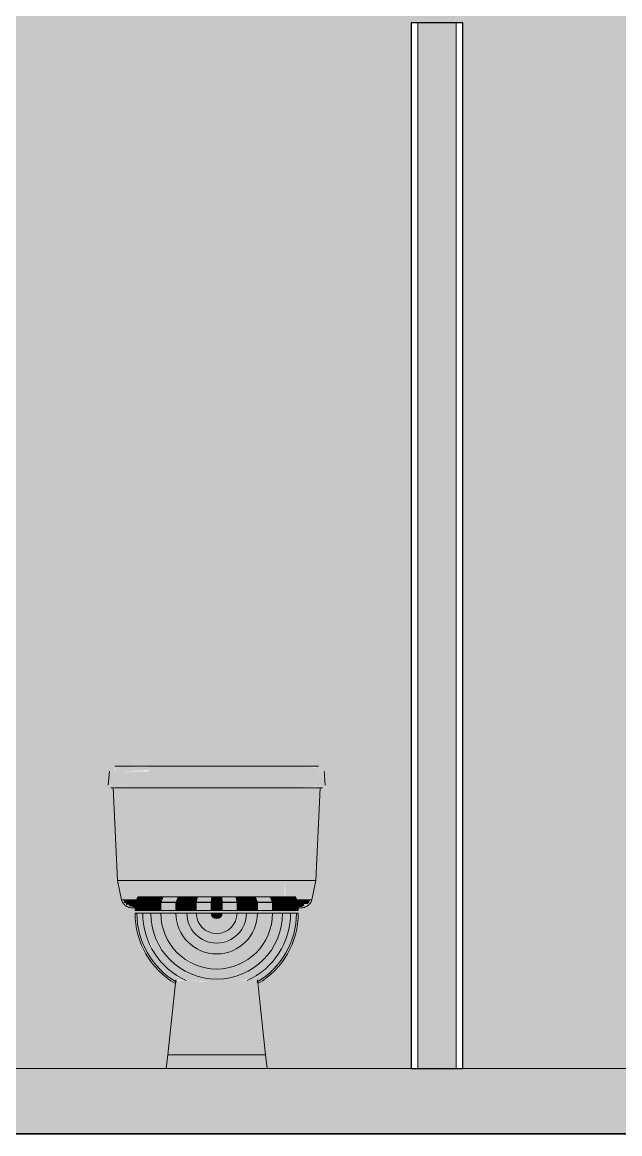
# Model space of a CAD drawing. Header units: inches. Extents: x -54880 to -186, y -132 to 853.
# Drawn here: x -15415.8 to -15360.9, y -6 to 96.1 of the extents above; entities that cross this region are included whole.
import ezdxf

# ---------------------------------------------------------------- set-up
doc = ezdxf.new("R2010")
doc.units = ezdxf.units.IN
doc.header["$MEASUREMENT"] = 0
for name, color, linetype, lineweight in [('A-WALL', 113, 'Continuous', 9), ('C-BLDG-PADS', 91, 'Continuous', 9), ('C-TOPO', 7, 'Continuous', 9), ('I-WALL', 2, 'Continuous', 9), ('P-SANR-FIXT', 6, 'Continuous', 9)]:
    doc.layers.add(name, color=color, linetype=linetype, lineweight=lineweight)

# ---------------------------------------------------------------- blocks, each defined once
blk = doc.blocks.new('Toilet-Domestic-3D - Toilet-Domestic-3D-489637-Section 1')
at = {"layer": 'P-SANR-FIXT'}
for points in [[(22664.36, 27.29), (22666.55, 27.37), (22666.55, 27.69), (22663.8, 27.66), (22663.49, 27.58), (22663.49, 27.5), (22663.49, 27.45), (22663.54, 27.42), (22663.25, 27.39), (22663.11, 27.29), (22663.63, 27.29)], [(22666.55, 27.29), (22679.05, 27.29), (22679.05, 27.75), (22666.55, 27.69), (22666.55, 27.41)], [(22680.2, 27.29), (22682.49, 27.29), (22682.36, 27.39), (22682.09, 27.44), (22682.45, 27.57), (22680.6, 27.71), (22679.05, 27.69), (22679.05, 27.29), (22680.17, 27.29)], [(22663.24, 26.02), (22666.55, 26.02), (22666.55, 27.29), (22662.94, 27.29), (22662.83, 26.02), (22663.01, 26.02)], [(22666.55, 26.02), (22679.05, 26.02), (22679.05, 27.29), (22666.55, 27.29)], [(22682.6, 26.02), (22682.78, 26.02), (22682.6, 27.29), (22679.05, 27.29), (22679.05, 26.02), (22682.49, 26.02)], [(22666.55, 25.77), (22666.55, 26.02), (22663.01, 26.02), (22662.96, 25.88), (22663.84, 25.77), (22663.96, 25.83), (22664.36, 25.78), (22666.07, 25.78)], [(22665.46, 17.25), (22666.55, 17.25), (22666.55, 25.75), (22663.3, 25.75), (22663.69, 17.25), (22664.99, 17.25)], [(22679.05, 25.75), (22679.05, 26.02), (22666.55, 26.02), (22666.55, 25.75), (22675.76, 25.75)], [(22670.91, 17.25), (22679.05, 17.25), (22679.05, 25.75), (22666.55, 25.75), (22666.55, 17.25)], [(22679.05, 17.25), (22681.92, 17.25), (22682.3, 25.75), (22679.05, 25.75), (22679.05, 20.18)], [(22664.99, 15.49), (22665.46, 15.56), (22665.57, 15.75), (22666.55, 15.75), (22666.55, 17.25), (22663.69, 17.25), (22664.05, 15.49), (22664.78, 15.49)], [(22676.54, 15.75), (22679.05, 15.75), (22679.05, 17.25), (22666.55, 17.25), (22666.55, 15.75), (22676.35, 15.75)], [(22680.96, 15.49), (22681.56, 15.49), (22681.92, 17.25), (22679.05, 17.25), (22679.13, 15.75), (22680.06, 15.74), (22680.18, 15.49), (22680.82, 15.49)], [(22665.26, 14.79), (22665.3, 14.88), (22665.34, 15.32), (22665.43, 15.49), (22664.24, 15.49), (22664.24, 15.23), (22664.43, 15.18), (22664.49, 15.01), (22664.71, 15.03), (22664.78, 14.9)], [(22665.48, 15.25), (22665.48, 15.25), (22665.72, 15.75), (22665.55, 15.75), (22665.31, 15.25)], [(22666.02, 15.25), (22666.25, 15.75), (22665.72, 15.75), (22665.48, 15.25), (22666.02, 15.25)], [(22666.74, 15.25), (22666.75, 15.25), (22666.97, 15.75), (22666.25, 15.75), (22666.07, 15.25)], [(22666.75, 15.25), (22667.68, 15.25), (22667.89, 15.75), (22666.97, 15.75), (22666.86, 15.49)], [(22669.07, 15.25), (22669.26, 15.75), (22667.89, 15.75), (22667.68, 15.25), (22669.06, 15.25)], [(22670.06, 15.25), (22670.22, 15.75), (22669.26, 15.75), (22669.07, 15.25), (22670.06, 15.25)], [(22670.93, 15.25), (22670.93, 15.25), (22671.04, 15.75), (22670.22, 15.75), (22670.06, 15.25), (22670.91, 15.25)], [(22672.3, 15.25), (22672.35, 15.75), (22671.04, 15.75), (22670.93, 15.25), (22672.3, 15.25)], [(22673.3, 15.25), (22673.26, 15.75), (22672.35, 15.75), (22672.3, 15.25)], [(22674.68, 15.25), (22674.57, 15.75), (22673.26, 15.75), (22673.3, 15.25)], [(22675.54, 15.25), (22675.39, 15.75), (22674.57, 15.75), (22674.68, 15.25)], [(22676.54, 15.25), (22676.35, 15.75), (22675.39, 15.75), (22675.54, 15.25), (22675.76, 15.25)], [(22677.93, 15.25), (22677.71, 15.75), (22676.35, 15.75), (22676.54, 15.25)], [(22677.93, 15.25), (22678.86, 15.25), (22678.63, 15.75), (22677.71, 15.75), (22677.93, 15.25)], [(22679.59, 15.25), (22679.35, 15.75), (22678.63, 15.75), (22678.86, 15.25)], [(22680.13, 15.25), (22679.88, 15.75), (22679.35, 15.75), (22679.59, 15.25)], [(22680.13, 15.25), (22680.3, 15.25), (22680.05, 15.75), (22679.88, 15.75), (22680.13, 15.25)], [(22680.3, 14.79), (22680.68, 14.84), (22680.87, 14.97), (22680.82, 15.09), (22681.18, 15.09), (22681.31, 15.23), (22681.37, 15.49), (22680.18, 15.49), (22680.3, 15.18), (22680.3, 14.81)], [(22665.3, 14.5), (22665.48, 14.5), (22665.48, 15.25), (22665.3, 15.25)], [(22665.48, 14.5), (22666.02, 14.5), (22666.02, 15.25), (22665.48, 15.25)], [(22666.07, 14.5), (22666.74, 14.5), (22666.74, 15.25), (22666.02, 15.25), (22666.02, 14.5)], [(22666.74, 14.5), (22667.68, 14.5), (22667.68, 15.25), (22666.74, 15.25)], [(22667.68, 14.5), (22669.06, 14.5), (22669.06, 15.25), (22667.68, 15.25)], [(22669.06, 14.5), (22670.06, 14.5), (22670.06, 15.25), (22669.06, 15.25)], [(22670.91, 14.5), (22670.93, 14.5), (22670.91, 15.25), (22670.06, 15.25), (22670.06, 14.5)], [(22670.93, 14.5), (22672.3, 14.5), (22672.3, 15.25), (22670.93, 15.25)], [(22673.3, 14.5), (22673.3, 15.25), (22672.3, 15.25), (22672.3, 14.5)], [(22674.68, 14.5), (22674.68, 15.25), (22673.3, 15.25), (22673.3, 14.5)], [(22675.54, 14.5), (22675.54, 15.25), (22674.68, 15.25), (22674.68, 14.5)], [(22675.76, 14.5), (22676.54, 14.5), (22676.54, 15.25), (22675.54, 15.25), (22675.54, 14.5)], [(22676.54, 14.5), (22677.93, 14.5), (22677.93, 15.25), (22676.54, 15.25)], [(22677.93, 14.5), (22678.86, 14.5), (22678.86, 15.25), (22677.93, 15.25)], [(22678.86, 14.5), (22679.59, 14.5), (22679.59, 15.25), (22678.86, 15.25)], [(22679.59, 14.5), (22680.13, 14.5), (22680.13, 15.25), (22679.59, 15.25)], [(22680.13, 14.5), (22680.3, 14.5), (22680.3, 15.25), (22680.13, 15.25)], [(22672.8, 7.94), (22674.19, 7.97), (22675.76, 8.19), (22676.2, 8.37), (22677.77, 9.67), (22678.68, 10.86), (22679.36, 12.49), (22679.59, 14.25), (22678.86, 14.25), (22678.62, 12.54), (22677.75, 10.8), (22676.77, 9.67), (22675.32, 8.74), (22673.67, 8.25), (22671.94, 8.25), (22670.29, 8.74), (22668.83, 9.67), (22667.7, 10.97), (22666.99, 12.54), (22666.74, 14.25), (22666.02, 14.25), (22666.25, 12.49), (22667.12, 10.6), (22668, 9.45), (22669.51, 8.33), (22670.16, 8.1), (22672.28, 7.94)], [(22671.94, 8.25), (22673.67, 8.25), (22675.32, 8.74), (22676.77, 9.67), (22677.9, 10.97), (22678.62, 12.54), (22678.86, 14.25), (22677.93, 14.25), (22677.72, 12.81), (22677.12, 11.48), (22676.16, 10.38), (22674.93, 9.59), (22673.53, 9.17), (22672.07, 9.17), (22670.67, 9.59), (22669.45, 10.38), (22668.49, 11.48), (22667.88, 12.81), (22667.68, 14.25), (22666.74, 14.25), (22666.99, 12.54), (22667.85, 10.8), (22668.83, 9.67), (22670.29, 8.74), (22670.91, 8.55)], [(22673.53, 9.17), (22674.93, 9.59), (22676.16, 10.38), (22677.12, 11.48), (22677.72, 12.81), (22677.93, 14.25), (22676.54, 14.25), (22676.32, 12.97), (22675.67, 11.85), (22674.67, 11.01), (22673.45, 10.57), (22672.15, 10.57), (22670.91, 11.03), (22669.94, 11.85), (22669.29, 12.97), (22669.06, 14.25), (22667.68, 14.25), (22667.88, 12.81), (22668.49, 11.48), (22669.45, 10.38), (22670.91, 9.52), (22672.07, 9.17)], [(22672.15, 10.57), (22673.45, 10.57), (22674.67, 11.01), (22675.76, 12), (22676.32, 12.97), (22676.54, 14.25), (22675.54, 14.25), (22675.33, 13.2), (22674.74, 12.31), (22673.85, 11.72), (22672.8, 11.51), (22671.75, 11.72), (22670.87, 12.31), (22670.27, 13.2), (22670.06, 14.25), (22669.06, 14.25), (22669.41, 12.76), (22669.94, 11.85), (22670.93, 11.01), (22671.5, 10.8)], [(22672.8, 11.51), (22673.97, 11.8), (22674.74, 12.31), (22675.33, 13.2), (22675.54, 14.25), (22674.68, 14.25), (22674.49, 13.44), (22673.85, 12.73), (22673.22, 12.42), (22672.39, 12.42), (22671.63, 12.79), (22671.11, 13.44), (22670.91, 14.25), (22670.06, 14.25), (22670.27, 13.2), (22670.91, 12.28), (22671.75, 11.72), (22672.71, 11.53)], [(22672.8, 12.42), (22673.22, 12.42), (22673.97, 12.79), (22674.49, 13.44), (22674.64, 14.25), (22673.3, 14.25), (22673.07, 13.86), (22672.71, 13.79), (22672.41, 13.98), (22672.3, 14.25), (22670.93, 14.25), (22671.11, 13.44), (22671.63, 12.79), (22672.45, 12.42), (22672.71, 12.42)], [(22672.8, 13.75), (22673.16, 13.9), (22673.3, 14.25), (22672.3, 14.25), (22672.45, 13.9)], [(22670.16, 1.25), (22677.3, 1.25), (22676.48, 7.97), (22676.33, 8.11), (22671.48, 7.96), (22669.91, 8.13), (22669.04, 7.97), (22668.3, 1.25), (22670.08, 1.25)], [(22670.93, 0), (22677.44, 0), (22677.3, 1.25), (22668.3, 1.25), (22668.17, 0), (22670.91, 0)]]:
    blk.add_hatch(color=256, dxfattribs=at).paths.add_polyline_path(points, flags=0)
h = blk.add_hatch(color=256, dxfattribs=at)
h.paths.add_polyline_path([(22666.55, 25.75), (22666.55, 25.77), (22666.07, 25.77)], flags=0)
h.paths.add_polyline_path([(22663.8, 27.66), (22665.82, 27.7), (22663.8, 27.68)], flags=0)
h.paths.add_polyline_path([(22665.56, 27.71), (22665.76, 27.74), (22665.69, 27.71)], flags=0)
h = blk.add_hatch(color=256, dxfattribs=at)
h.paths.add_polyline_path([(22679.9, 25.78), (22680.21, 25.76), (22679.94, 25.78)], flags=0)
h.paths.add_polyline_path([(22681.5, 27.62), (22681.8, 27.75), (22681.32, 27.68), (22681.41, 27.65)], flags=0)
h = blk.add_hatch(color=256, dxfattribs=at)
h.paths.add_polyline_path([(22680.13, 25.75), (22679.61, 25.77), (22679.9, 25.75)], flags=0)
h.paths.add_polyline_path([(22679.05, 25.77), (22682.64, 25.88), (22682.6, 26.02), (22679.05, 26.02), (22679.05, 25.83)], flags=0)
h = blk.add_hatch(color=256, dxfattribs=at)
h.paths.add_polyline_path([(22676.59, 7.83), (22677.23, 8.22), (22678.54, 9.45), (22679.47, 10.85), (22680.08, 12.46), (22680.3, 14.25), (22680.13, 14.25), (22679.92, 12.5), (22679.26, 10.8), (22678.29, 9.39), (22676.78, 8.13), (22676.57, 7.97), (22676.58, 7.88)], flags=0)
h.paths.add_polyline_path([(22669.02, 7.83), (22669.11, 7.97), (22668.47, 8.37), (22667.28, 9.45), (22666.25, 11.03), (22665.69, 12.5), (22665.48, 14.25), (22665.3, 14.25), (22665.52, 12.46), (22666.32, 10.54), (22667.32, 9.16), (22668.77, 7.96)], flags=0)
h = blk.add_hatch(color=256, dxfattribs=at)
h.paths.add_polyline_path([(22676.48, 7.97), (22676.96, 8.22), (22678.33, 9.45), (22679.29, 10.85), (22679.92, 12.5), (22680.13, 14.25), (22679.59, 14.25), (22679.36, 12.49), (22678.48, 10.6), (22677.6, 9.45), (22676.2, 8.37), (22675.76, 8.12), (22676.44, 8)], flags=0)
h.paths.add_polyline_path([(22669.12, 7.97), (22669.28, 8.11), (22669.98, 8.13), (22669.41, 8.37), (22667.83, 9.67), (22666.92, 10.86), (22666.25, 12.49), (22666.02, 14.25), (22665.48, 14.25), (22665.69, 12.5), (22666.35, 10.8), (22667.32, 9.39), (22668.82, 8.13), (22669.11, 7.97)], flags=0)
for p, q in [((22663.8, 27.75), (22666.55, 27.75)), ((22663.8, 27.75), (22666.55, 27.75)), ((22679.05, 27.75), (22666.55, 27.75)), ((22679.05, 27.75), (22681.8, 27.75)), ((22679.05, 27.75), (22681.8, 27.75)), ((22662.94, 27.29), (22662.83, 26.02)), ((22682.78, 26.02), (22682.67, 27.29)), ((22663.3, 25.75), (22663.69, 17.25)), ((22663.3, 25.75), (22664.49, 25.75)), ((22666.55, 25.75), (22679.05, 25.75)), ((22681.11, 25.75), (22682.3, 25.75)), ((22681.92, 17.25), (22682.3, 25.75)), ((22663.69, 17.25), (22664.05, 15.49)), ((22663.69, 17.25), (22666.55, 17.25)), ((22666.55, 17.25), (22679.05, 17.25)), ((22679.05, 17.25), (22681.92, 17.25)), ((22681.56, 15.49), (22681.92, 17.25)), ((22664.05, 15.49), (22665.41, 15.49)), ((22665.55, 15.75), (22665.3, 15.24)), ((22665.72, 15.75), (22665.48, 15.24)), ((22665.55, 15.75), (22665.72, 15.75)), ((22665.72, 15.75), (22666.25, 15.75)), ((22666.25, 15.75), (22666.02, 15.24)), ((22666.25, 15.75), (22666.97, 15.75)), ((22666.97, 15.75), (22666.74, 15.24)), ((22666.97, 15.75), (22667.89, 15.75)), ((22667.89, 15.75), (22667.68, 15.24)), ((22667.89, 15.75), (22669.26, 15.75)), ((22669.26, 15.75), (22669.07, 15.25)), ((22669.26, 15.75), (22670.22, 15.75)), ((22670.22, 15.75), (22670.06, 15.25)), ((22670.22, 15.75), (22671.04, 15.75)), ((22671.04, 15.75), (22670.93, 15.25)), ((22671.04, 15.75), (22672.35, 15.75)), ((22672.35, 15.75), (22672.3, 15.25)), ((22672.35, 15.75), (22673.26, 15.75)), ((22673.26, 15.75), (22674.57, 15.75)), ((22673.26, 15.75), (22673.3, 15.25)), ((22674.57, 15.75), (22675.39, 15.75)), ((22674.57, 15.75), (22674.68, 15.25)), ((22675.39, 15.75), (22676.35, 15.75)), ((22675.39, 15.75), (22675.54, 15.25)), ((22676.35, 15.75), (22677.71, 15.75)), ((22676.35, 15.75), (22676.54, 15.25)), ((22677.71, 15.75), (22678.63, 15.75)), ((22677.71, 15.75), (22677.93, 15.24)), ((22678.63, 15.75), (22679.35, 15.75)), ((22678.63, 15.75), (22678.86, 15.24)), ((22679.35, 15.75), (22679.88, 15.75)), ((22679.35, 15.75), (22679.59, 15.24)), ((22679.88, 15.75), (22680.05, 15.75)), ((22679.88, 15.75), (22680.13, 15.24)), ((22680.05, 15.75), (22680.3, 15.24)), ((22680.2, 15.49), (22681.56, 15.49)), ((22665.3, 15.25), (22665.48, 15.25)), ((22665.3, 15.25), (22665.3, 14.5)), ((22665.48, 15.24), (22665.3, 15.24)), ((22665.48, 14.5), (22665.3, 14.5)), ((22665.48, 15.25), (22666.02, 15.25)), ((22666.02, 15.24), (22665.48, 15.24)), ((22665.48, 15.24), (22665.48, 14.5)), ((22666.02, 14.5), (22665.48, 14.5)), ((22666.02, 15.25), (22666.74, 15.25)), ((22666.74, 15.24), (22666.02, 15.24)), ((22666.02, 15.24), (22666.02, 14.5)), ((22666.74, 14.5), (22666.02, 14.5)), ((22667.68, 15.24), (22666.74, 15.24)), ((22666.74, 15.24), (22666.74, 14.5)), ((22667.68, 14.5), (22666.74, 14.5)), ((22666.75, 15.25), (22667.68, 15.25)), ((22667.68, 15.25), (22669.06, 15.25)), ((22669.06, 15.24), (22667.68, 15.24)), ((22667.68, 15.24), (22667.68, 14.5)), ((22669.06, 14.5), (22667.68, 14.5)), ((22670.06, 15.24), (22669.06, 15.24)), ((22669.06, 15.24), (22669.06, 14.5)), ((22670.06, 14.5), (22669.06, 14.5)), ((22669.07, 15.25), (22670.06, 15.25)), ((22670.06, 15.25), (22670.93, 15.25)), ((22670.93, 15.24), (22670.06, 15.24)), ((22670.06, 15.24), (22670.06, 14.5)), ((22670.93, 14.5), (22670.06, 14.5)), ((22670.93, 15.25), (22672.3, 15.25)), ((22672.3, 15.24), (22670.93, 15.24)), ((22670.93, 15.24), (22670.93, 14.5)), ((22672.3, 14.5), (22670.93, 14.5)), ((22672.3, 15.25), (22673.3, 15.25)), ((22673.3, 15.24), (22672.3, 15.24)), ((22672.3, 15.24), (22672.3, 14.5)), ((22673.3, 14.5), (22672.3, 14.5)), ((22673.3, 15.25), (22674.68, 15.25)), ((22674.68, 15.24), (22673.3, 15.24)), ((22673.3, 15.24), (22673.3, 14.5)), ((22674.68, 14.5), (22673.3, 14.5)), ((22674.68, 15.25), (22675.54, 15.25)), ((22675.54, 15.24), (22674.68, 15.24)), ((22674.68, 15.24), (22674.68, 14.5)), ((22675.54, 14.5), (22674.68, 14.5)), ((22675.54, 15.25), (22676.54, 15.25)), ((22676.54, 15.24), (22675.54, 15.24)), ((22675.54, 15.24), (22675.54, 14.5)), ((22676.54, 14.5), (22675.54, 14.5)), ((22676.54, 15.25), (22677.93, 15.25)), ((22677.93, 15.24), (22676.54, 15.24)), ((22676.54, 15.24), (22676.54, 14.5)), ((22677.93, 14.5), (22676.54, 14.5)), ((22677.93, 15.25), (22678.86, 15.25)), ((22678.86, 15.24), (22677.93, 15.24)), ((22677.93, 15.24), (22677.93, 14.5)), ((22678.86, 14.5), (22677.93, 14.5)), ((22678.86, 15.25), (22679.59, 15.25)), ((22679.59, 15.24), (22678.86, 15.24)), ((22678.86, 15.24), (22678.86, 14.5)), ((22679.59, 14.5), (22678.86, 14.5)), ((22679.59, 15.25), (22680.13, 15.25)), ((22680.13, 15.24), (22679.59, 15.24)), ((22679.59, 15.24), (22679.59, 14.5)), ((22680.13, 14.5), (22679.59, 14.5)), ((22680.13, 15.25), (22680.3, 15.25)), ((22680.3, 15.24), (22680.13, 15.24)), ((22680.13, 15.24), (22680.13, 14.5)), ((22680.3, 14.5), (22680.13, 14.5)), ((22680.3, 15.25), (22680.3, 14.5)), ((22665.3, 14.25), (22665.48, 14.25)), ((22665.48, 14.25), (22666.02, 14.25)), ((22666.02, 14.25), (22666.74, 14.25)), ((22666.74, 14.25), (22667.68, 14.25)), ((22667.68, 14.25), (22669.06, 14.25)), ((22669.06, 14.25), (22670.06, 14.25)), ((22670.06, 14.25), (22670.93, 14.25)), ((22670.93, 14.25), (22672.3, 14.25)), ((22672.3, 14.25), (22672.8, 14.25)), ((22672.8, 14.25), (22673.3, 14.25)), ((22673.3, 14.25), (22674.68, 14.25)), ((22674.68, 14.25), (22675.54, 14.25)), ((22675.54, 14.25), (22676.54, 14.25)), ((22676.54, 14.25), (22677.93, 14.25)), ((22677.93, 14.25), (22678.86, 14.25)), ((22678.86, 14.25), (22679.59, 14.25)), ((22679.59, 14.25), (22680.13, 14.25)), ((22680.13, 14.25), (22680.3, 14.25)), ((22669.05, 8.13), (22668.3, 1.25)), ((22677.3, 1.25), (22676.55, 8.13)), ((22668.3, 1.25), (22668.17, 0)), ((22668.52, 1.25), (22668.3, 1.25)), ((22668.3, 1.25), (22668.52, 1.25)), ((22669.16, 1.25), (22668.52, 1.25)), ((22668.52, 1.25), (22672.8, 1.25)), ((22670.16, 1.25), (22669.16, 1.25)), ((22671.41, 1.25), (22670.16, 1.25)), ((22672.8, 1.25), (22671.41, 1.25)), ((22674.19, 1.25), (22672.8, 1.25)), ((22672.8, 1.25), (22674.19, 1.25)), ((22675.45, 1.25), (22674.19, 1.25)), ((22674.19, 1.25), (22675.45, 1.25)), ((22676.44, 1.25), (22675.45, 1.25)), ((22675.45, 1.25), (22676.44, 1.25)), ((22677.08, 1.25), (22676.44, 1.25)), ((22676.44, 1.25), (22677.08, 1.25)), ((22677.3, 1.25), (22677.08, 1.25)), ((22677.08, 1.25), (22677.3, 1.25)), ((22677.44, 0), (22677.3, 1.25)), ((22668.17, 0), (22677.44, 0))]:
    blk.add_line(p, q, dxfattribs=at)
at = {"layer": 'P-SANR-FIXT', "flags": 128}
for points in [[(22666.55, 27.75), (22666.43, 27.75), (22666.3, 27.75), (22666.18, 27.75), (22666.06, 27.75), (22665.93, 27.75), (22665.81, 27.75), (22665.69, 27.75), (22665.57, 27.75), (22665.45, 27.75), (22665.34, 27.75), (22665.23, 27.75), (22665.11, 27.75), (22665, 27.75), (22664.9, 27.75), (22664.79, 27.75), (22664.69, 27.75), (22664.59, 27.75), (22664.5, 27.75), (22664.41, 27.75), (22664.32, 27.75), (22664.23, 27.75), (22664.15, 27.75), (22664.07, 27.75), (22664, 27.75), (22663.93, 27.75), (22663.86, 27.75), (22663.8, 27.75), (22663.75, 27.75), (22663.7, 27.75), (22663.65, 27.75), (22663.6, 27.75), (22663.57, 27.75), (22663.53, 27.75), (22663.5, 27.75), (22663.48, 27.75), (22663.46, 27.75), (22663.45, 27.75), (22663.44, 27.75), (22663.44, 27.75), (22663.44, 27.75)], [(22682.17, 27.75), (22682.17, 27.75), (22682.16, 27.75), (22682.15, 27.75), (22682.13, 27.75), (22682.11, 27.75), (22682.08, 27.75), (22682.05, 27.75), (22682.01, 27.75), (22681.97, 27.75), (22681.92, 27.75), (22681.87, 27.75), (22681.82, 27.75), (22681.76, 27.75), (22681.69, 27.75), (22681.63, 27.75), (22681.55, 27.75), (22681.48, 27.75), (22681.4, 27.75), (22681.31, 27.75), (22681.22, 27.75), (22681.13, 27.75), (22681.04, 27.75), (22680.94, 27.75), (22680.84, 27.75), (22680.74, 27.75), (22680.63, 27.75), (22680.52, 27.75), (22680.41, 27.75), (22680.3, 27.75), (22680.18, 27.75), (22680.07, 27.75), (22679.95, 27.75), (22679.83, 27.75), (22679.7, 27.75), (22679.58, 27.75), (22679.46, 27.75), (22679.34, 27.75), (22679.21, 27.75), (22679.09, 27.75), (22679.05, 27.75)], [(22663.08, 25.75), (22663.08, 25.75), (22663.09, 25.75), (22663.1, 25.75), (22663.12, 25.75), (22663.14, 25.75), (22663.18, 25.75), (22663.21, 25.75), (22663.25, 25.75), (22663.3, 25.75), (22663.35, 25.75), (22663.41, 25.75), (22663.47, 25.75), (22663.54, 25.75), (22663.61, 25.75), (22663.68, 25.75), (22663.76, 25.75), (22663.85, 25.75), (22663.94, 25.75), (22664.03, 25.75), (22664.13, 25.75), (22664.23, 25.75), (22664.34, 25.75), (22664.45, 25.75), (22664.56, 25.75), (22664.67, 25.75), (22664.79, 25.75), (22664.91, 25.75), (22665.04, 25.75), (22665.16, 25.75), (22665.29, 25.75), (22665.42, 25.75), (22665.56, 25.75), (22665.69, 25.75), (22665.83, 25.75), (22665.96, 25.75), (22666.1, 25.75), (22666.24, 25.75), (22666.38, 25.75), (22666.52, 25.75), (22666.55, 25.75)], [(22679.05, 25.75), (22679.19, 25.75), (22679.33, 25.75), (22679.47, 25.75), (22679.61, 25.75), (22679.74, 25.75), (22679.88, 25.75), (22680.01, 25.75), (22680.15, 25.75), (22680.28, 25.75), (22680.41, 25.75), (22680.53, 25.75), (22680.66, 25.75), (22680.78, 25.75), (22680.9, 25.75), (22681.02, 25.75), (22681.13, 25.75), (22681.24, 25.75), (22681.35, 25.75), (22681.45, 25.75), (22681.55, 25.75), (22681.64, 25.75), (22681.73, 25.75), (22681.82, 25.75), (22681.9, 25.75), (22681.98, 25.75), (22682.05, 25.75), (22682.12, 25.75), (22682.18, 25.75), (22682.24, 25.75), (22682.29, 25.75), (22682.34, 25.75), (22682.38, 25.75), (22682.42, 25.75), (22682.45, 25.75), (22682.48, 25.75), (22682.5, 25.75), (22682.52, 25.75), (22682.53, 25.75), (22682.53, 25.75), (22682.53, 25.75)], [(22665.02, 14.75), (22665.02, 14.75), (22665.02, 14.75), (22665.03, 14.75), (22665.03, 14.75), (22665.05, 14.75), (22665.06, 14.75), (22665.08, 14.75), (22665.09, 14.75), (22665.11, 14.75), (22665.14, 14.75), (22665.16, 14.75), (22665.19, 14.75), (22665.22, 14.75), (22665.25, 14.75), (22665.28, 14.75)], [(22680.31, 14.75), (22680.35, 14.75), (22680.38, 14.75), (22680.41, 14.75), (22680.44, 14.75), (22680.46, 14.75), (22680.49, 14.75), (22680.51, 14.75), (22680.53, 14.75), (22680.54, 14.75), (22680.56, 14.75), (22680.57, 14.75), (22680.58, 14.75), (22680.58, 14.75), (22680.59, 14.75), (22680.59, 14.75)]]:
    blk.add_lwpolyline(points, dxfattribs=at)
at = {"layer": 'P-SANR-FIXT'}
for radius, start, end in [(7.5, 180, 239.5977), (7.33, 180, 239.6408), (6.79, 180, 245.7328), (6.06, 180, 0), (5.13, 180, 0), (3.74, 180, 0), (2.74, 180, 0), (1.87, 180, 0), (0.5, 180, 0), (6.79, 294.2672, 0), (7.33, 300.3592, 0), (7.5, 300.4023, 0)]:
    blk.add_arc((22672.8, 14.25), radius, start, end, dxfattribs=at)
for points, knots in [([(22664.05, 15.49), (22664.07, 15.42), (22664.11, 15.32), (22664.18, 15.19), (22664.25, 15.11), (22664.32, 15.03), (22664.41, 14.96), (22664.5, 14.89), (22664.59, 14.84), (22664.69, 14.8), (22664.83, 14.76), (22664.94, 14.75), (22665.02, 14.75)], [-1, -1, -1, -1, -0.833333, -0.75, -0.666667, -0.583333, -0.5, -0.416667, -0.333333, -0.25, -0.166667, 0, 0, 0, 0]), ([(22680.59, 14.75), (22680.66, 14.75), (22680.77, 14.76), (22680.91, 14.8), (22681.01, 14.84), (22681.11, 14.89), (22681.2, 14.96), (22681.28, 15.03), (22681.36, 15.11), (22681.42, 15.19), (22681.5, 15.32), (22681.54, 15.42), (22681.56, 15.49)], [0, 0, 0, 0, 0.166667, 0.25, 0.333333, 0.416667, 0.5, 0.583333, 0.666667, 0.75, 0.833333, 1, 1, 1, 1])]:
    blk.add_open_spline(points, degree=3, knots=knots, dxfattribs=at)

msp = doc.modelspace()

# ---------------------------------------------------------------- hatches: boundary and pattern name
at = {"layer": 'C-BLDG-PADS'}
h = msp.add_hatch(dxfattribs=at)
h.set_pattern_fill('FP_17', color=256, style=0, pattern_type=2)
h.set_pattern_definition([(50, (22007.28, 102), (55.0854, -4.81984), [5.76, -63.36]), (355, (22007.28, 102), (-10.65569, 57.76853), [4.608, -50.688]), (100.451, (22011.873, 101.6), (44.42947, 52.94866), [4.895, -53.848]), (46.184, (22007.28, 117.36), (81.96444, -12.71212), [8.64, -95.04]), (96.636, (22014.11, 116.3), (71.7815, 74.81238), [7.343, -80.772]), (351.184, (22007.28, 117.36), (71.78195, 74.81243), [6.912, -76.032]), (21, (22014.96, 113.52), (45.84207, -30.92146), [5.76, -63.36]), (326, (22014.96, 113.52), (18.687064, 55.69148), [4.608, -50.688]), (71.451, (22018.783, 110.943), (64.52891, 24.77011), [4.895, -53.848]), (37.5, (22007.282, 102), (0.933895, 25.566816), [2.534, -47.539, 2.534, -48.922, -50.88]), (37.5, (22007.282, 102), (0.933895, 25.566816), [-101.53, 2.534, -48.346]), (7.5, (22007.282, 102), (20.20404, 30.291303), [2.534, -26.803, 2.534, -46.387, -19.392]), (7.5, (22007.282, 102), (20.20404, 30.291303), [-78.259, 2.534, -16.858]), (327.5, (21990.156, 102), (40.997785, -1.732403), [2.534, -16.666, 2.534, -57.37, -79.488]), (327.5, (21990.156, 102), (40.997785, -1.732403), [-79.104, 2.534, -76.954]), (317.5, (21982.476, 102), (44.788883, 7.68784), [2.534, -22.426, 2.534, -37.248, -56.448]), (317.5, (21982.476, 102), (44.788883, 7.68784), [-64.742, 2.534, -53.914])])
h.paths.add_polyline_path([(-15346.58876, -6), (-15272.45888, -6), (-15272.45888, 0), (-16949.45888, 0), (-16949.45888, -6), (-15385.32251, -6)], flags=0)
at = {"layer": 'I-WALL'}
h = msp.add_hatch(color=256, dxfattribs=at)
h.paths.add_polyline_path([(-15646.50575, 0), (-15551.45888, 0), (-15551.45888, 29.5), (-15646.50575, 29.5), (-15646.50575, 20.18088)], flags=0)
h.paths.add_polyline_path([(-15476.45888, 0), (-15463.09524, 0.00001), (-15462.24141, 7.82677), (-15462.95888, 8.28981), (-15464.25221, 9.53664), (-15465.13052, 10.84558), (-15465.78456, 12.81442), (-15465.95888, 14.25), (-15450.95888, 14.25), (-15451.17681, 12.45513), (-15451.9723, 10.54097), (-15453.10657, 9.04489), (-15454.29741, 8.02565), (-15454.67634, 7.82677), (-15453.82251, 0), (-15440.45888, 0), (-15440.45888, 96), (-15439.45888, 96), (-15439.45888, 0), (-15402.59524, 0.00001), (-15401.74141, 7.82677), (-15402.45888, 8.28981), (-15403.75221, 9.53664), (-15404.68938, 11.00079), (-15405.28456, 12.81442), (-15405.45888, 14.25), (-15390.45888, 14.25), (-15390.67681, 12.45513), (-15391.4723, 10.54097), (-15392.47552, 9.16099), (-15393.79741, 8.02565), (-15394.17634, 7.82677), (-15393.32251, 0), (-15380.08388, 0), (-15380.08388, 96), (-15375.33388, 96), (-15375.33388, 0), (-15274.74628, 0.0625), (-15274.74628, 143.19527), (-15285.96392, 143.66267), (-15286.18498, 143.57111), (-15286.34388, 142.98545), (-15286.2652, 134.62257), (-15286.18498, 134.42889), (-15285.80138, 134.27), (-15284.45888, 134.27), (-15284.45888, 134), (-15288.45888, 134), (-15288.45888, 134.27), (-15287.11638, 134.27), (-15286.7219, 134.45513), (-15286.57388, 134.8125), (-15286.65255, 143.37743), (-15286.73277, 143.57111), (-15287.11638, 143.71069), (-15646.50575, 158.68525), (-15646.44979, 126.48112), (-15644.35922, 126.48112), (-15642.31434, 126.04646), (-15640.40451, 125.19615), (-15638.7132, 123.96734), (-15637.31434, 122.41375), (-15636.26905, 120.60326), (-15635.62303, 118.61501), (-15635.40451, 116.5359), (-15635.62303, 114.45678), (-15636.26905, 112.46853), (-15637.31434, 110.65804), (-15638.7132, 109.10445), (-15640.40451, 107.87564), (-15642.31434, 107.02533), (-15644.35922, 106.59068), (-15646.50575, 106.59068), (-15646.50575, 31), (-15551.45888, 31), (-15551.45888, 96), (-15550.45888, 96), (-15550.45888, 0), (-15514.45888, 0), (-15514.45888, 96), (-15513.45888, 96), (-15513.45888, 0), (-15477.45888, 0), (-15477.45888, 96), (-15476.45888, 96), (-15476.45888, 1.42588)], flags=0)
h.paths.add_polyline_path([(-15458.95888, 14.5), (-15465.95888, 14.5), (-15466.00048, 14.79265), (-15466.51316, 14.94854), (-15466.64283, 15.0216), (-15466.77204, 15.02633), (-15466.86794, 15.18886), (-15467.01858, 15.23121), (-15467.07862, 15.49118), (-15467.21268, 15.49213), (-15467.57251, 17.25), (-15467.91829, 25.75), (-15468.01992, 25.82116), (-15468.28628, 25.91751), (-15468.29838, 26.02179), (-15468.4351, 26.02179), (-15468.25272, 27.29358), (-15468.1469, 27.29358), (-15467.88492, 27.40474), (-15467.79981, 27.4634), (-15467.68314, 27.51326), (-15467.77555, 27.57592), (-15467.63173, 27.65149), (-15464.70888, 27.75), (-15449.44499, 27.67144), (-15449.04919, 27.48781), (-15449.03126, 27.4046), (-15448.88484, 27.37883), (-15448.66503, 27.29358), (-15448.59392, 27.29358), (-15448.48265, 26.02179), (-15448.66503, 26.02179), (-15448.66503, 25.87026), (-15449.28432, 25.81463), (-15448.95888, 25.75), (-15449.45423, 16.71755), (-15449.70527, 15.49118), (-15449.89584, 15.49118), (-15449.95223, 15.22914), (-15450.18398, 15.04494), (-15450.27492, 15.09075), (-15450.43856, 15.03381), (-15450.43856, 14.93792), (-15450.76253, 14.81433), (-15450.95888, 14.77199), (-15450.95888, 14.5), (-15458.94509, 14.5)], flags=0)
h.paths.add_polyline_path([(-15404.68938, 14.5), (-15405.45888, 14.5), (-15405.50048, 14.79265), (-15406.01316, 14.94854), (-15406.14283, 15.0216), (-15406.27204, 15.02633), (-15406.36794, 15.18886), (-15406.51858, 15.23121), (-15406.57862, 15.49118), (-15406.71268, 15.49213), (-15407.07251, 17.25), (-15407.41829, 25.75), (-15407.51992, 25.82116), (-15407.78628, 25.91751), (-15407.79838, 26.02179), (-15407.9351, 26.02179), (-15407.75272, 27.29358), (-15407.6469, 27.29358), (-15407.36534, 27.40641), (-15407.36856, 27.48781), (-15407.18314, 27.51326), (-15407.27555, 27.57592), (-15407.13343, 27.65139), (-15404.20888, 27.75), (-15388.94499, 27.67144), (-15388.54919, 27.48781), (-15388.53126, 27.4046), (-15388.38484, 27.37883), (-15388.16503, 27.29358), (-15388.09392, 27.29358), (-15387.98265, 26.02179), (-15388.16503, 26.02179), (-15388.16503, 25.87026), (-15388.78432, 25.81463), (-15388.45888, 25.75), (-15388.95423, 16.71755), (-15389.20527, 15.49118), (-15389.39584, 15.49118), (-15389.45223, 15.22914), (-15389.7042, 15.06289), (-15389.77492, 15.09075), (-15389.93856, 15.03381), (-15389.93856, 14.93792), (-15390.26253, 14.81433), (-15390.45888, 14.77199), (-15390.45888, 14.5), (-15404.65749, 14.5)], flags=0)
h.paths.add_polyline_path([(-15532.45888, 17), (-15534.46645, 17.31964), (-15536.1195, 18.06107), (-15537.5064, 19.17767), (-15538.52105, 20.5), (-15539.23633, 22.3096), (-15539.45888, 24), (-15539.45888, 48), (-15539.30663, 48.76537), (-15538.87309, 49.41421), (-15538.22424, 49.84776), (-15537.22424, 50), (-15527.41373, 49.99102), (-15526.69351, 49.84776), (-15526.04466, 49.41421), (-15525.61112, 48.76537), (-15525.45888, 48), (-15525.45888, 24), (-15525.69739, 22.18827), (-15526.45888, 20.41897), (-15527.50913, 19.05025), (-15528.95888, 17.93782), (-15530.64714, 17.23852), (-15531.60499, 17.11242)], flags=0)
h.paths.add_polyline_path([(-15495.45888, 17), (-15497.27061, 17.23852), (-15499.1195, 18.06107), (-15500.5064, 19.17767), (-15501.52376, 20.50653), (-15502.23633, 22.3096), (-15502.45888, 24), (-15502.45888, 48), (-15502.30663, 48.76537), (-15501.87309, 49.41421), (-15501.22424, 49.84776), (-15500.22424, 50), (-15490.45888, 50), (-15489.6319, 49.8066), (-15489.04466, 49.41421), (-15488.61112, 48.76537), (-15488.45888, 48), (-15488.45888, 24), (-15488.69739, 22.18827), (-15489.45888, 20.41897), (-15490.50913, 19.05025), (-15491.95888, 17.93782), (-15493.7705, 17.22228), (-15494.60499, 17.11242)], flags=0)
h.paths.add_polyline_path([(-15276.03341, 45.51791), (-15276.10371, 45.6017), (-15275.56825, 46.051), (-15275.56825, 48.37128), (-15275.45888, 48.36719), (-15275.45888, 46), (-15275.64638, 45.84267)], flags=0)
h.paths.add_polyline_path([(-15282.88434, 45.51791), (-15283.45888, 46.051), (-15283.45888, 48.36719), (-15283.3495, 48.36719), (-15283.2714, 45.98547), (-15282.81404, 45.6017)], flags=0)
h.paths.add_polyline_path([(-15275.64632, 48.44531), (-15283.2714, 48.44531), (-15283.27138, 48.55469), (-15275.64638, 48.55469)], flags=0)
h.paths.add_polyline_path([(-15282.88434, 96.12728), (-15283.45888, 96.66038), (-15283.45888, 98.97656), (-15283.3495, 98.97656), (-15283.2714, 96.59485), (-15282.81404, 96.21107)], flags=0)
h.paths.add_polyline_path([(-15276.03341, 96.12728), (-15276.10371, 96.21107), (-15275.56825, 96.66038), (-15275.56825, 98.98066), (-15275.45888, 98.97656), (-15275.45888, 96.60937), (-15275.64638, 96.45204)], flags=0)
h.paths.add_polyline_path([(-15276.10371, 99.05469), (-15283.2714, 99.05469), (-15283.2714, 99.16406), (-15275.64638, 99.16406), (-15275.64632, 99.05469), (-15276.03341, 99.05469)], flags=0)
h.paths.add_polyline_path([(-15619.33269, 106.59068), (-15621.37757, 107.02533), (-15623.2874, 107.87564), (-15624.97871, 109.10445), (-15626.37757, 110.65804), (-15627.42286, 112.46853), (-15628.06888, 114.45678), (-15628.2874, 116.5359), (-15628.06888, 118.61501), (-15627.40844, 120.62823), (-15626.37757, 122.41375), (-15624.97871, 123.96734), (-15623.2874, 125.19615), (-15621.37757, 126.04646), (-15619.33269, 126.48112), (-15617.24212, 126.48112), (-15615.19723, 126.04646), (-15613.2874, 125.19615), (-15611.5961, 123.96734), (-15610.19723, 122.41375), (-15609.15195, 120.60326), (-15608.50593, 118.61501), (-15608.2874, 116.5359), (-15608.50593, 114.45678), (-15609.15195, 112.46853), (-15610.19723, 110.65804), (-15611.5961, 109.10445), (-15613.2874, 107.87564), (-15615.19723, 107.02533), (-15617.24212, 106.59068), (-15617.72501, 106.59068)], flags=0)
h.paths.add_polyline_path([(-15274.74628, 152.95373), (-15274.74628, 153.67929), (-15646.50575, 169.13563), (-15646.50575, 168.44371), (-15275.20857, 152.97299)], flags=0)
msp.add_hatch(color=256, dxfattribs=at).paths.add_polyline_path([(-15379.45888, 0), (-15375.95888, 0), (-15375.95888, 96), (-15379.45888, 96), (-15379.45888, 20.18088)], flags=0)

# ---------------------------------------------------------------- linework, layer by layer
at = {"layer": 'A-WALL'}
for p, q in [((-15379.45888, 0), (-15379.45888, 96)), ((-15375.95888, 0), (-15375.95888, 96))]:
    msp.add_line(p, q, dxfattribs=at)
at = {"layer": 'C-BLDG-PADS'}
for p, q in [((-15402.59524, 0), (-15453.82251, 0)), ((-15272.45888, 0), (-15393.32251, 0)), ((-16949.45888, -6), (-15272.45888, -6))]:
    msp.add_line(p, q, dxfattribs=at)
at = {"layer": 'C-TOPO'}
msp.add_line((-15649.4736, -6.00628), (-15272.45944, -6.00628), dxfattribs=at)
at = {"layer": 'C-TOPO', "lineweight": 35}
msp.add_line((-15649.47196, -6.00628), (-15272.45888, -6.00628), dxfattribs=at)
at = {"layer": 'I-WALL', "lineweight": 25}
for p, q in [((-15375.33388, 96), (-15380.08388, 96)), ((-15380.08388, 96), (-15380.08388, 0)), ((-15375.33388, 0), (-15375.33388, 96)), ((-15380.08388, 0), (-15375.33388, 0))]:
    msp.add_line(p, q, dxfattribs=at)

# ---------------------------------------------------------------- block references
at = {"layer": 'P-SANR-FIXT'}
msp.add_blockref('Toilet-Domestic-3D - Toilet-Domestic-3D-489637-Section 1', (-38070.76169, 0), dxfattribs=at)

doc.saveas('drawing.dxf')
